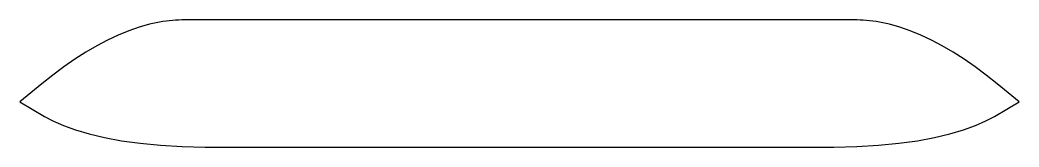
# Model space of a CAD drawing. Extents: x 189 to 390, y 260 to 286.
import ezdxf

# ---------------------------------------------------------------- set-up
doc = ezdxf.new("R2010")
doc.units = 0
doc.layers.get('0').update_dxf_attribs({"linetype": 'CONTINUOUS'})

msp = doc.modelspace()

# ---------------------------------------------------------------- linework, layer by layer
msp.add_lwpolyline([(356.98, 260.4), (361.35, 260.66), (365.41, 261.06), (369.15, 261.59), (372.57, 262.24), (375.66, 262.97), (378.42, 263.78), (380.85, 264.65), (382.95, 265.56), (384.68, 266.48), (389.6, 269.42), (385.2, 273.03), (382.98, 274.79), (380.76, 276.44), (378.55, 277.97), (376.34, 279.37), (374.15, 280.65), (371.97, 281.8), (369.82, 282.81), (367.69, 283.68), (365.59, 284.42), (363.54, 285.01), (362.85, 285.18), (362.18, 285.32), (361.51, 285.45), (360.85, 285.57), (360.2, 285.66), (359.55, 285.74), (358.91, 285.8), (358.27, 285.85), (357.64, 285.87), (357.04, 285.88), (221.15, 285.88), (220.54, 285.87), (219.91, 285.85), (219.28, 285.8), (218.63, 285.74), (217.99, 285.66), (217.33, 285.57), (216.67, 285.45), (216.01, 285.32), (215.34, 285.18), (214.64, 285.01), (212.6, 284.42), (210.5, 283.68), (208.37, 282.81), (206.21, 281.8), (204.04, 280.65), (201.85, 279.37), (199.64, 277.97), (197.42, 276.44), (195.2, 274.79), (192.99, 273.03), (188.59, 269.42), (193.51, 266.48), (195.23, 265.56), (197.33, 264.65), (199.76, 263.78), (202.53, 262.97), (205.62, 262.24), (209.04, 261.59), (212.78, 261.06), (216.84, 260.66), (221.21, 260.4), (225.87, 260.31), (352.31, 260.31)], close=True)

doc.saveas('drawing.dxf')
